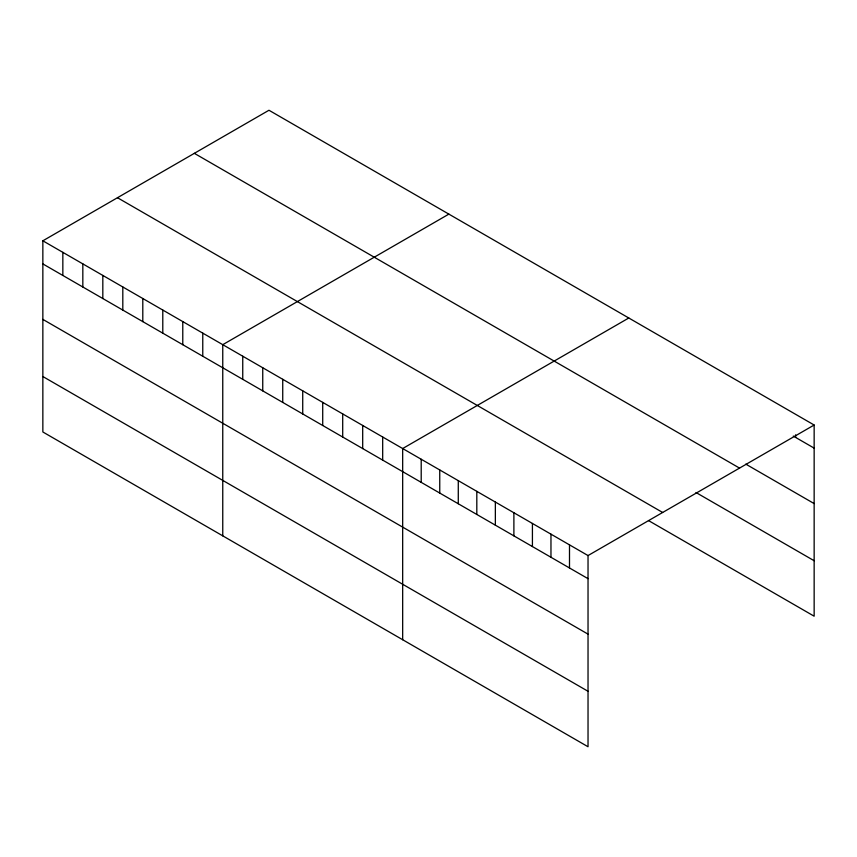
<?xml version="1.0" encoding="UTF-8"?>
<svg xmlns="http://www.w3.org/2000/svg" width="857" height="857" viewBox="0 0 857 857"><rect width="100%" height="100%" fill="white"/><g stroke="black" fill="none" stroke-linecap="round" stroke-linejoin="round"><path stroke-width="1.29" d="M42.85 240.806L588.031 555.561L588.031 746.747L42.85 431.982L42.85 240.806L268.969 110.253L814.15 425.018L814.15 616.194L648.481 520.553M448.875 214.121L222.756 344.675L222.756 535.861M628.792 318.001L402.672 448.543L402.672 639.729M588.031 555.561L814.15 425.018M793.293 436.084L814.15 448.125M745.794 464.13L814.15 503.584M194.346 153.339L739.527 468.093M695.98 492.507L814.15 560.735M117.473 197.721L662.654 512.475M42.85 263.913L588.031 578.668M42.85 319.382L588.031 634.137M42.85 376.523L588.031 691.278M795.617 434.853L795.617 437.424M569.498 544.859L569.498 567.966M550.965 534.157L550.965 557.264M532.422 523.456L532.422 546.562M513.889 512.754L513.889 535.861M495.357 502.052L495.357 525.159M476.813 491.35L476.813 514.457M458.281 480.648L458.281 503.755M439.748 469.947L439.748 493.054M421.205 459.245L421.205 482.352M382.683 437.006L382.683 460.113M362.693 425.458L362.693 448.575M342.704 413.92L342.704 437.027M322.714 402.383L322.714 425.49M302.725 390.835L302.725 413.952M282.735 379.297L282.735 402.404M262.745 367.76L262.745 390.867M242.745 356.212L242.745 379.319M202.766 333.127L202.766 356.244M182.777 321.589L182.777 344.696M162.787 310.052L162.787 333.159M142.798 298.504L142.798 321.621M122.808 286.966L122.808 310.073M102.819 275.429L102.819 298.536M82.829 263.881L82.829 286.999M62.84 252.344L62.84 275.451"/></g></svg>
